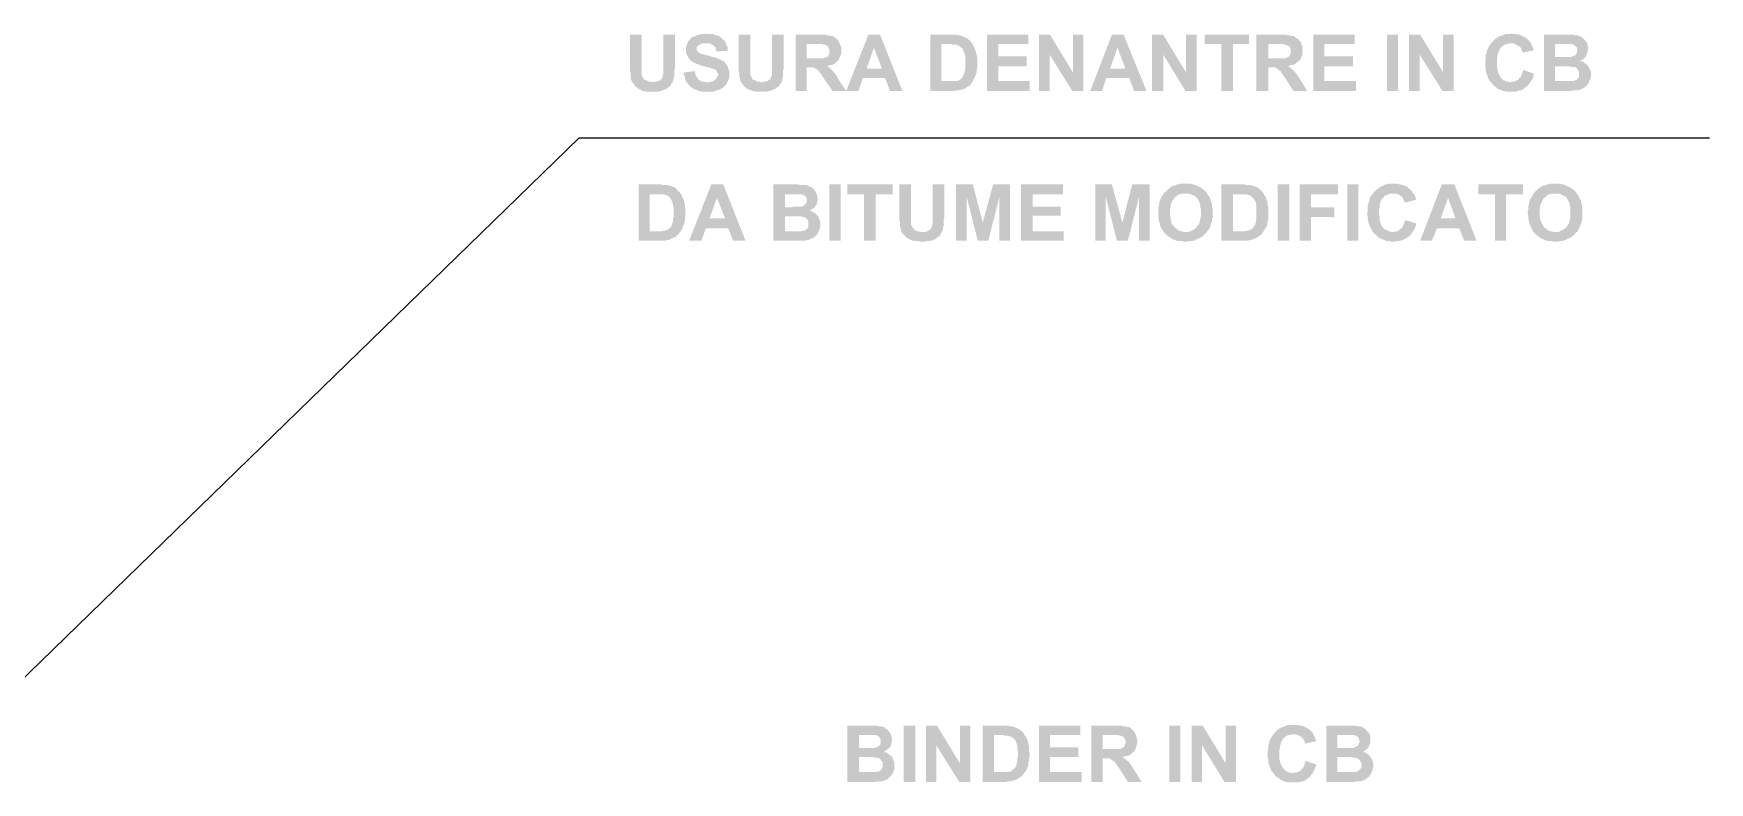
# Model space of a CAD drawing. Header units: millimetres. Extents: x 0.3 to 47.5, y 0.1 to 28.
# Drawn here: x 19.547 to 21.807, y 3.627 to 4.637 of the extents above; entities that cross this region are included whole.
import ezdxf

# ---------------------------------------------------------------- set-up
doc = ezdxf.new("R2010")
doc.units = ezdxf.units.MM
doc.layers.add('PDF _Geometria', color=7, linetype='Continuous')
doc.layers.add('PDF _Riempimenti solidi', color=7, linetype='Continuous')

msp = doc.modelspace()

# ---------------------------------------------------------------- hatches: boundary and pattern name
at = {"layer": 'PDF _Riempimenti solidi', "transparency": 33554559}
for points in [[(20.3667, 4.6357), (20.3508, 4.6357), (20.3508, 4.5874), (20.3517, 4.5849), (20.3517, 4.5791), (20.3525, 4.5774), (20.3525, 4.5749), (20.3542, 4.5716), (20.3817, 4.5716), (20.3792, 4.5724), (20.3767, 4.5724), (20.3733, 4.5741), (20.3717, 4.5749), (20.3708, 4.5749), (20.3692, 4.5766), (20.3675, 4.5799), (20.3667, 4.5824), (20.3667, 4.5949)], [(20.4117, 4.6357), (20.3958, 4.6357), (20.3958, 4.5824), (20.395, 4.5807), (20.395, 4.5799), (20.3942, 4.5774), (20.3933, 4.5757), (20.3917, 4.5749), (20.39, 4.5732), (20.3883, 4.5732), (20.3867, 4.5724), (20.3842, 4.5724), (20.3817, 4.5716), (20.3542, 4.5716), (20.3558, 4.5699), (20.3567, 4.5682), (20.3575, 4.5674), (20.3583, 4.5657), (20.36, 4.5649), (20.3617, 4.5632), (20.3633, 4.5624), (20.3658, 4.5616), (20.3667, 4.5607), (20.3683, 4.5599), (20.3708, 4.5599), (20.3725, 4.5591), (20.3892, 4.5591), (20.3917, 4.5599), (20.3933, 4.5599), (20.395, 4.5607), (20.3967, 4.5616), (20.3992, 4.5624), (20.4008, 4.5632), (20.4025, 4.5649), (20.4042, 4.5657), (20.4058, 4.5674), (20.4067, 4.5691), (20.4075, 4.5707), (20.4092, 4.5724), (20.4092, 4.5749), (20.41, 4.5766), (20.41, 4.5782), (20.4108, 4.5799), (20.4108, 4.5882), (20.4117, 4.5907), (20.4117, 4.5957)], [(20.4542, 4.6374), (20.4533, 4.6374), (20.4508, 4.6366), (20.4467, 4.6366), (20.4442, 4.6357), (20.4425, 4.6357), (20.4375, 4.6332), (20.435, 4.6324), (20.4333, 4.6316), (20.4325, 4.6299), (20.4308, 4.6282), (20.4292, 4.6266), (20.4292, 4.6257), (20.4283, 4.6241), (20.4275, 4.6216), (20.4267, 4.6199), (20.4267, 4.6107), (20.4275, 4.6091), (20.4283, 4.6074), (20.4292, 4.6057), (20.43, 4.6041), (20.4317, 4.6024), (20.4333, 4.6007), (20.4342, 4.5999), (20.4358, 4.5991), (20.4408, 4.5966), (20.4433, 4.5957), (20.445, 4.5949), (20.4475, 4.5941), (20.4508, 4.5932), (20.4558, 4.5916), (20.4583, 4.5916), (20.4617, 4.5899), (20.4633, 4.5899), (20.465, 4.5891), (20.4667, 4.5882), (20.4683, 4.5866), (20.4683, 4.5857), (20.4692, 4.5841), (20.47, 4.5824), (20.47, 4.5816), (20.4692, 4.5799), (20.4675, 4.5766), (20.465, 4.5741), (20.4633, 4.5732), (20.4617, 4.5724), (20.46, 4.5724), (20.4575, 4.5716), (20.4275, 4.5716), (20.4292, 4.5699), (20.43, 4.5682), (20.4333, 4.5649), (20.435, 4.5641), (20.4358, 4.5632), (20.4375, 4.5624), (20.44, 4.5616), (20.4417, 4.5607), (20.4433, 4.5599), (20.4458, 4.5599), (20.4475, 4.5591), (20.4642, 4.5591), (20.4658, 4.5599), (20.4675, 4.5607), (20.4692, 4.5607), (20.4708, 4.5616), (20.4725, 4.5616), (20.4742, 4.5632), (20.4758, 4.5641), (20.4775, 4.5657), (20.4792, 4.5666), (20.48, 4.5682), (20.4817, 4.5699), (20.4825, 4.5724), (20.4842, 4.5757), (20.485, 4.5782), (20.485, 4.5866), (20.4842, 4.5891), (20.4833, 4.5907), (20.4833, 4.5924), (20.4817, 4.5941), (20.4817, 4.5949), (20.48, 4.5966), (20.4792, 4.5982), (20.4775, 4.5999), (20.4758, 4.6007), (20.4733, 4.6016), (20.4733, 4.6024), (20.4717, 4.6024), (20.47, 4.6032), (20.4683, 4.6041), (20.4667, 4.6049), (20.4642, 4.6057), (20.4625, 4.6057), (20.4575, 4.6074), (20.4567, 4.6074), (20.4542, 4.6082), (20.4508, 4.6091), (20.4492, 4.6099), (20.4467, 4.6099), (20.445, 4.6107), (20.4433, 4.6124), (20.4425, 4.6132), (20.4408, 4.6149), (20.4408, 4.6182), (20.4417, 4.6199), (20.4433, 4.6216), (20.445, 4.6224), (20.4467, 4.6232), (20.4492, 4.6241), (20.4533, 4.6241), (20.48, 4.6249), (20.4783, 4.6282), (20.4767, 4.6291), (20.4725, 4.6332), (20.4708, 4.6341), (20.4692, 4.6349), (20.4675, 4.6349), (20.465, 4.6357), (20.4633, 4.6366), (20.4567, 4.6366)], [(20.5133, 4.6357), (20.4975, 4.6357), (20.4975, 4.5874), (20.4983, 4.5849), (20.4983, 4.5791), (20.4992, 4.5774), (20.4992, 4.5749), (20.5008, 4.5716), (20.5283, 4.5716), (20.5258, 4.5724), (20.5233, 4.5724), (20.52, 4.5741), (20.5183, 4.5749), (20.5175, 4.5749), (20.5158, 4.5766), (20.5142, 4.5799), (20.5133, 4.5824), (20.5133, 4.5949)], [(20.5583, 4.6357), (20.5425, 4.6357), (20.5425, 4.5807), (20.5417, 4.5799), (20.5408, 4.5774), (20.54, 4.5757), (20.5383, 4.5749), (20.5367, 4.5732), (20.535, 4.5732), (20.5333, 4.5724), (20.5308, 4.5724), (20.5283, 4.5716), (20.5008, 4.5716), (20.5025, 4.5699), (20.5033, 4.5682), (20.5042, 4.5674), (20.505, 4.5657), (20.5067, 4.5649), (20.5083, 4.5632), (20.51, 4.5624), (20.5125, 4.5616), (20.5142, 4.5607), (20.5158, 4.5599), (20.5175, 4.5599), (20.5192, 4.5591), (20.5358, 4.5591), (20.5383, 4.5599), (20.54, 4.5599), (20.5433, 4.5616), (20.5442, 4.5616), (20.5458, 4.5624), (20.5475, 4.5632), (20.5492, 4.5649), (20.5508, 4.5657), (20.5525, 4.5674), (20.5533, 4.5691), (20.555, 4.5707), (20.5558, 4.5724), (20.5558, 4.5749), (20.5567, 4.5766), (20.5567, 4.5782), (20.5575, 4.5799), (20.5575, 4.5882), (20.5583, 4.5907), (20.5583, 4.5957)], [(20.6067, 4.6357), (20.5742, 4.6357), (20.5742, 4.5599), (20.5892, 4.5599), (20.5892, 4.5916), (20.5925, 4.5916), (20.6183, 4.5924), (20.6158, 4.5932), (20.6167, 4.5932), (20.6192, 4.5941), (20.6208, 4.5949), (20.6233, 4.5949), (20.6267, 4.5966), (20.6283, 4.5982), (20.63, 4.5991), (20.6308, 4.6007), (20.6317, 4.6007), (20.6325, 4.6024), (20.5892, 4.6041), (20.5892, 4.6232), (20.6017, 4.6232), (20.6333, 4.6249), (20.6325, 4.6266), (20.6317, 4.6274), (20.6308, 4.6291), (20.6292, 4.6307), (20.6275, 4.6316), (20.6258, 4.6332), (20.6242, 4.6341), (20.6217, 4.6341), (20.62, 4.6349), (20.6158, 4.6349), (20.6142, 4.6357), (20.6092, 4.6357)], [(20.6883, 4.6357), (20.6725, 4.6357), (20.6425, 4.5599), (20.6592, 4.5599), (20.665, 4.5774), (20.695, 4.5774), (20.67, 4.5899), (20.68, 4.6182)], [(20.6883, 4.6357), (20.68, 4.6182), (20.6908, 4.5899), (20.67, 4.5899), (20.695, 4.5774), (20.7017, 4.5599), (20.7183, 4.5599)], [(20.7842, 4.6357), (20.7558, 4.6357), (20.7558, 4.5599), (20.7883, 4.5599), (20.7908, 4.5607), (20.795, 4.5607), (20.7967, 4.5616), (20.7983, 4.5616), (20.8, 4.5624), (20.8025, 4.5632), (20.8042, 4.5641), (20.8058, 4.5657), (20.8092, 4.5674), (20.81, 4.5682), (20.8108, 4.5699), (20.8125, 4.5716), (20.7708, 4.5732), (20.7708, 4.6232), (20.7783, 4.6232), (20.8125, 4.6241), (20.8108, 4.6257), (20.81, 4.6274), (20.8092, 4.6282), (20.8075, 4.6291), (20.8058, 4.6307), (20.8042, 4.6316), (20.8025, 4.6324), (20.8, 4.6332), (20.7983, 4.6341), (20.7967, 4.6349), (20.7933, 4.6349), (20.7908, 4.6357), (20.7867, 4.6357)], [(20.8883, 4.6357), (20.8325, 4.6357), (20.8325, 4.5599), (20.89, 4.5599), (20.89, 4.5732), (20.8475, 4.5732), (20.8475, 4.5932), (20.8858, 4.5932), (20.8858, 4.6066), (20.8475, 4.6066), (20.8475, 4.6232), (20.8883, 4.6232)], [(20.9175, 4.6357), (20.9025, 4.6357), (20.9025, 4.5599), (20.9167, 4.5599), (20.9167, 4.6091)], [(20.9625, 4.6357), (20.9483, 4.6357), (20.9483, 4.5849), (20.9475, 4.5599), (20.9625, 4.5599)], [(21.0167, 4.6357), (21.0008, 4.6357), (20.9717, 4.5599), (20.9875, 4.5599), (20.9933, 4.5774), (21.0242, 4.5774), (20.9983, 4.5899), (21.0083, 4.6182)], [(21.0167, 4.6357), (21.0083, 4.6182), (21.0192, 4.5899), (20.9983, 4.5899), (21.0242, 4.5774), (21.0308, 4.5599), (21.0475, 4.5599)], [(21.07, 4.6357), (21.055, 4.6357), (21.055, 4.5599), (21.07, 4.5599), (21.07, 4.6091)], [(21.115, 4.6357), (21.1008, 4.6357), (21.1008, 4.5849), (21.1, 4.5599), (21.115, 4.5599)], [(21.1858, 4.6357), (21.1258, 4.6357), (21.1258, 4.6232), (21.1483, 4.6232), (21.1483, 4.5599), (21.1642, 4.5599), (21.1642, 4.6232), (21.1858, 4.6232)], [(21.2283, 4.6357), (21.1958, 4.6357), (21.1958, 4.5599), (21.2117, 4.5599), (21.2117, 4.5916), (21.2142, 4.5916), (21.24, 4.5924), (21.2383, 4.5932), (21.2408, 4.5941), (21.2425, 4.5949), (21.245, 4.5949), (21.2467, 4.5957), (21.2483, 4.5966), (21.25, 4.5982), (21.2517, 4.5991), (21.2533, 4.6007), (21.255, 4.6024), (21.2117, 4.6041), (21.2117, 4.6232), (21.2233, 4.6232), (21.2558, 4.6249), (21.255, 4.6266), (21.2508, 4.6307), (21.2492, 4.6316), (21.2475, 4.6332), (21.2458, 4.6341), (21.2433, 4.6341), (21.2417, 4.6349), (21.2383, 4.6349), (21.2358, 4.6357), (21.2308, 4.6357)], [(21.3283, 4.6357), (21.2725, 4.6357), (21.2725, 4.5599), (21.33, 4.5599), (21.33, 4.5732), (21.2875, 4.5732), (21.2875, 4.5932), (21.3258, 4.5932), (21.3258, 4.6066), (21.2875, 4.6066), (21.2875, 4.6232), (21.3283, 4.6232)], [(21.4167, 4.6357), (21.4017, 4.6357), (21.4017, 4.5599), (21.4158, 4.5599), (21.4158, 4.6091)], [(21.4617, 4.6357), (21.4475, 4.6357), (21.4475, 4.5849), (21.4467, 4.5599), (21.4617, 4.5599)], [(21.54, 4.6374), (21.5375, 4.6366), (21.5317, 4.6366), (21.5292, 4.6357), (21.5275, 4.6349), (21.5258, 4.6341), (21.5233, 4.6341), (21.5217, 4.6324), (21.52, 4.6316), (21.5183, 4.6307), (21.5133, 4.6257), (21.5125, 4.6249), (21.5117, 4.6232), (21.51, 4.6216), (21.5067, 4.6149), (21.5067, 4.6124), (21.5058, 4.6107), (21.505, 4.6091), (21.505, 4.6041), (21.5042, 4.6024), (21.5042, 4.5932), (21.505, 4.5907), (21.505, 4.5866), (21.5058, 4.5841), (21.5067, 4.5824), (21.5067, 4.5807), (21.5075, 4.5791), (21.5083, 4.5766), (21.5092, 4.5749), (21.5108, 4.5732), (21.5117, 4.5724), (21.5125, 4.5707), (21.5142, 4.5691), (21.5175, 4.5657), (21.5192, 4.5649), (21.5208, 4.5632), (21.5242, 4.5616), (21.5267, 4.5607), (21.5283, 4.5599), (21.53, 4.5599), (21.5325, 4.5591), (21.5458, 4.5591), (21.5483, 4.5599), (21.55, 4.5607), (21.5525, 4.5607), (21.5542, 4.5616), (21.5558, 4.5624), (21.5575, 4.5641), (21.5592, 4.5649), (21.56, 4.5657), (21.5608, 4.5666), (21.5625, 4.5682), (21.5633, 4.5699), (21.565, 4.5716), (21.5375, 4.5716), (21.5358, 4.5724), (21.5333, 4.5724), (21.5283, 4.5749), (21.5267, 4.5766), (21.525, 4.5782), (21.5242, 4.5799), (21.5233, 4.5816), (21.5225, 4.5824), (21.5217, 4.5849), (21.5217, 4.5866), (21.5208, 4.5882), (21.5208, 4.5907), (21.52, 4.5932), (21.52, 4.6032), (21.5208, 4.6057), (21.5208, 4.6082), (21.5217, 4.6099), (21.5217, 4.6116), (21.525, 4.6182), (21.5258, 4.6191), (21.5275, 4.6199), (21.5292, 4.6216), (21.5308, 4.6224), (21.5325, 4.6232), (21.535, 4.6232), (21.5367, 4.6241), (21.5658, 4.6241), (21.565, 4.6257), (21.5633, 4.6274), (21.5625, 4.6291), (21.5608, 4.6299), (21.5592, 4.6316), (21.5558, 4.6332), (21.5542, 4.6341), (21.5508, 4.6357), (21.5483, 4.6357), (21.5467, 4.6366), (21.5417, 4.6366)], [(21.6133, 4.6357), (21.5833, 4.6357), (21.5833, 4.5599), (21.62, 4.5599), (21.6217, 4.5607), (21.63, 4.5607), (21.6325, 4.5616), (21.6358, 4.5632), (21.6375, 4.5641), (21.6392, 4.5657), (21.6408, 4.5666), (21.6417, 4.5682), (21.6433, 4.5699), (21.6442, 4.5724), (21.5983, 4.5732), (21.5983, 4.5932), (21.6433, 4.5932), (21.6425, 4.5941), (21.64, 4.5966), (21.6383, 4.5974), (21.6367, 4.5991), (21.6342, 4.5999), (21.6325, 4.5999), (21.6342, 4.6016), (21.6358, 4.6024), (21.6375, 4.6041), (21.6392, 4.6049), (21.5983, 4.6057), (21.5983, 4.6232), (21.6075, 4.6232), (21.6417, 4.6241), (21.6408, 4.6257), (21.6392, 4.6274), (21.6383, 4.6291), (21.6367, 4.6307), (21.635, 4.6316), (21.6333, 4.6332), (21.6308, 4.6341), (21.6292, 4.6349), (21.625, 4.6349), (21.6233, 4.6357), (21.6167, 4.6357)], [(20.48, 4.6249), (20.4533, 4.6241), (20.4583, 4.6241), (20.4617, 4.6224), (20.4633, 4.6216), (20.4642, 4.6207), (20.4667, 4.6182), (20.4667, 4.6157), (20.4675, 4.6132), (20.4825, 4.6141), (20.4825, 4.6191), (20.4817, 4.6207), (20.4808, 4.6224)], [(20.6333, 4.6249), (20.6017, 4.6232), (20.61, 4.6232), (20.6117, 4.6224), (20.6133, 4.6224), (20.615, 4.6216), (20.6167, 4.6207), (20.6183, 4.6199), (20.6183, 4.6191), (20.62, 4.6157), (20.62, 4.6099), (20.6183, 4.6082), (20.6183, 4.6066), (20.6167, 4.6057), (20.6142, 4.6049), (20.6125, 4.6041), (20.5892, 4.6041), (20.6325, 4.6024), (20.6333, 4.6041), (20.6342, 4.6066), (20.6358, 4.6099), (20.6358, 4.6191), (20.635, 4.6207), (20.6342, 4.6224)], [(20.8125, 4.6241), (20.7783, 4.6232), (20.7833, 4.6232), (20.7858, 4.6224), (20.7908, 4.6224), (20.7925, 4.6216), (20.7958, 4.6199), (20.7975, 4.6182), (20.7992, 4.6174), (20.8, 4.6157), (20.8008, 4.6132), (20.8017, 4.6116), (20.8025, 4.6107), (20.8025, 4.6091), (20.8033, 4.6074), (20.8033, 4.5891), (20.8025, 4.5874), (20.8025, 4.5857), (20.8017, 4.5841), (20.8008, 4.5816), (20.8, 4.5799), (20.7983, 4.5766), (20.7975, 4.5766), (20.7958, 4.5749), (20.7942, 4.5741), (20.7917, 4.5732), (20.7708, 4.5732), (20.8125, 4.5716), (20.815, 4.5766), (20.8158, 4.5791), (20.8167, 4.5807), (20.8175, 4.5824), (20.8183, 4.5841), (20.8183, 4.5882), (20.8192, 4.5907), (20.8192, 4.6057), (20.8183, 4.6074), (20.8183, 4.6099), (20.8175, 4.6116), (20.8175, 4.6132), (20.8158, 4.6166), (20.815, 4.6191), (20.8142, 4.6207), (20.8133, 4.6224)], [(21.2558, 4.6249), (21.2233, 4.6232), (21.2317, 4.6232), (21.2333, 4.6224), (21.235, 4.6224), (21.2367, 4.6216), (21.24, 4.6199), (21.2408, 4.6191), (21.2417, 4.6174), (21.2417, 4.6157), (21.2425, 4.6132), (21.2417, 4.6116), (21.2417, 4.6099), (21.2408, 4.6082), (21.24, 4.6066), (21.2367, 4.6049), (21.2358, 4.6049), (21.235, 4.6041), (21.2117, 4.6041), (21.255, 4.6024), (21.2558, 4.6041), (21.2567, 4.6066), (21.2575, 4.6082), (21.2575, 4.6124), (21.2583, 4.6149), (21.2575, 4.6166), (21.2575, 4.6207), (21.2567, 4.6224)], [(21.5658, 4.6241), (21.5392, 4.6241), (21.5417, 4.6241), (21.5442, 4.6232), (21.5458, 4.6224), (21.5475, 4.6216), (21.5492, 4.6207), (21.55, 4.6199), (21.5517, 4.6191), (21.5525, 4.6174), (21.5533, 4.6157), (21.5542, 4.6132), (21.555, 4.6116), (21.57, 4.6149), (21.5692, 4.6166), (21.5683, 4.6191), (21.5675, 4.6207), (21.5667, 4.6224)], [(21.6417, 4.6241), (21.6075, 4.6232), (21.6208, 4.6232), (21.6233, 4.6224), (21.625, 4.6216), (21.6258, 4.6199), (21.6275, 4.6191), (21.6283, 4.6166), (21.6283, 4.6141), (21.6275, 4.6124), (21.6275, 4.6099), (21.6258, 4.6082), (21.6242, 4.6074), (21.6217, 4.6066), (21.62, 4.6057), (21.5983, 4.6057), (21.6392, 4.6049), (21.64, 4.6066), (21.6408, 4.6091), (21.6425, 4.6124), (21.6425, 4.6149), (21.6433, 4.6166), (21.6433, 4.6174), (21.6425, 4.6199), (21.6425, 4.6216)], [(20.6183, 4.5924), (20.5925, 4.5916), (20.5983, 4.5916), (20.6017, 4.5899), (20.6033, 4.5891), (20.6058, 4.5866), (20.6067, 4.5849), (20.6083, 4.5832), (20.61, 4.5816), (20.6108, 4.5791), (20.6125, 4.5766), (20.6242, 4.5599), (20.6425, 4.5599), (20.6325, 4.5749), (20.6308, 4.5774), (20.63, 4.5799), (20.6283, 4.5816), (20.6275, 4.5832), (20.625, 4.5857), (20.6242, 4.5874), (20.6233, 4.5882), (20.6217, 4.5899), (20.62, 4.5907)], [(21.24, 4.5924), (21.2142, 4.5916), (21.2208, 4.5916), (21.2225, 4.5907), (21.2233, 4.5899), (21.225, 4.5891), (21.2267, 4.5874), (21.2275, 4.5874), (21.2283, 4.5866), (21.2292, 4.5849), (21.23, 4.5832), (21.2317, 4.5816), (21.2333, 4.5791), (21.235, 4.5766), (21.2458, 4.5599), (21.2642, 4.5599), (21.255, 4.5749), (21.2517, 4.5799), (21.2508, 4.5816), (21.2492, 4.5832), (21.2483, 4.5849), (21.2475, 4.5857), (21.2433, 4.5899), (21.2417, 4.5907)], [(21.5558, 4.5882), (21.555, 4.5866), (21.5542, 4.5841), (21.5533, 4.5816), (21.5525, 4.5799), (21.5517, 4.5782), (21.55, 4.5774), (21.5492, 4.5757), (21.5483, 4.5749), (21.5467, 4.5741), (21.545, 4.5732), (21.5425, 4.5724), (21.5408, 4.5724), (21.5383, 4.5716), (21.565, 4.5716), (21.5667, 4.5749), (21.5683, 4.5766), (21.5692, 4.5791), (21.5692, 4.5807), (21.57, 4.5832)], [(21.6433, 4.5932), (21.6108, 4.5932), (21.6175, 4.5932), (21.62, 4.5924), (21.6242, 4.5924), (21.6267, 4.5916), (21.6283, 4.5899), (21.6292, 4.5882), (21.63, 4.5866), (21.6308, 4.5849), (21.6308, 4.5799), (21.63, 4.5782), (21.6292, 4.5766), (21.6283, 4.5766), (21.6275, 4.5749), (21.625, 4.5741), (21.6233, 4.5732), (21.5983, 4.5732), (21.6442, 4.5724), (21.645, 4.5741), (21.6458, 4.5757), (21.6467, 4.5782), (21.6467, 4.5857), (21.6458, 4.5882), (21.645, 4.5899), (21.6442, 4.5916)], [(20.4383, 4.5866), (20.4233, 4.5849), (20.4233, 4.5832), (20.4242, 4.5807), (20.425, 4.5791), (20.425, 4.5766), (20.4275, 4.5716), (20.455, 4.5716), (20.4533, 4.5716), (20.4508, 4.5724), (20.4492, 4.5724), (20.4467, 4.5732), (20.445, 4.5741), (20.4442, 4.5749), (20.4425, 4.5766), (20.4417, 4.5782), (20.44, 4.5799), (20.4392, 4.5816), (20.4392, 4.5841)], [(20.39, 4.4341), (20.3625, 4.4341), (20.3625, 4.3582), (20.3992, 4.3582), (20.4008, 4.3591), (20.4033, 4.3591), (20.4083, 4.3616), (20.4108, 4.3624), (20.4125, 4.3632), (20.4142, 4.3649), (20.415, 4.3657), (20.4175, 4.3682), (20.4183, 4.3699), (20.3775, 4.3707), (20.3775, 4.4207), (20.3842, 4.4207), (20.4183, 4.4224), (20.4175, 4.4241), (20.4158, 4.4249), (20.415, 4.4257), (20.4142, 4.4274), (20.4125, 4.4291), (20.4108, 4.4299), (20.4083, 4.4307), (20.405, 4.4324), (20.4033, 4.4324), (20.4017, 4.4332), (20.395, 4.4332), (20.3933, 4.4341)], [(20.4767, 4.4341), (20.4608, 4.4341), (20.4308, 4.3582), (20.4475, 4.3582), (20.4533, 4.3749), (20.4833, 4.3749), (20.4583, 4.3882), (20.4683, 4.4157)], [(20.4767, 4.4341), (20.4683, 4.4157), (20.4792, 4.3882), (20.4583, 4.3882), (20.4833, 4.3749), (20.49, 4.3582), (20.5067, 4.3582)], [(20.5742, 4.4341), (20.5442, 4.4341), (20.5442, 4.3582), (20.5883, 4.3582), (20.5892, 4.3591), (20.5917, 4.3591), (20.5933, 4.3599), (20.595, 4.3607), (20.5975, 4.3616), (20.5992, 4.3624), (20.6017, 4.3649), (20.6033, 4.3666), (20.605, 4.3699), (20.56, 4.3707), (20.56, 4.3907), (20.5717, 4.3907), (20.6042, 4.3916), (20.6025, 4.3932), (20.6008, 4.3949), (20.5975, 4.3966), (20.5958, 4.3974), (20.5933, 4.3982), (20.595, 4.3991), (20.5967, 4.4007), (20.5983, 4.4016), (20.6, 4.4032), (20.56, 4.4032), (20.56, 4.4207), (20.5683, 4.4207), (20.6025, 4.4216), (20.6017, 4.4232), (20.6017, 4.4241), (20.6, 4.4257), (20.5992, 4.4274), (20.5975, 4.4282), (20.5958, 4.4299), (20.5942, 4.4307), (20.5917, 4.4316), (20.59, 4.4324), (20.5883, 4.4332), (20.58, 4.4332), (20.5775, 4.4341)], [(20.705, 4.4341), (20.6442, 4.4341), (20.6442, 4.4207), (20.6667, 4.4207), (20.6667, 4.3582), (20.6825, 4.3582), (20.6825, 4.4207), (20.705, 4.4207)], [(20.73, 4.4341), (20.7142, 4.4341), (20.7142, 4.3857), (20.715, 4.3832), (20.715, 4.3774), (20.7158, 4.3757), (20.7158, 4.3732), (20.7167, 4.3716), (20.7175, 4.3691), (20.745, 4.3699), (20.7425, 4.3699), (20.74, 4.3707), (20.7383, 4.3707), (20.7367, 4.3716), (20.735, 4.3724), (20.7342, 4.3732), (20.7325, 4.3749), (20.73, 4.3799), (20.73, 4.3924)], [(20.775, 4.4341), (20.7592, 4.4341), (20.7592, 4.3807), (20.7583, 4.3791), (20.7583, 4.3774), (20.7567, 4.3741), (20.755, 4.3724), (20.7533, 4.3716), (20.75, 4.3699), (20.745, 4.3699), (20.7175, 4.3691), (20.7192, 4.3674), (20.72, 4.3657), (20.7208, 4.3657), (20.7217, 4.3641), (20.7233, 4.3624), (20.7267, 4.3607), (20.7292, 4.3591), (20.73, 4.3591), (20.7317, 4.3582), (20.7342, 4.3582), (20.7358, 4.3574), (20.74, 4.3574), (20.7425, 4.3566), (20.7483, 4.3566), (20.75, 4.3574), (20.7542, 4.3574), (20.7567, 4.3582), (20.7583, 4.3582), (20.76, 4.3591), (20.7625, 4.3599), (20.7642, 4.3616), (20.7658, 4.3624), (20.7675, 4.3641), (20.7692, 4.3649), (20.7692, 4.3657), (20.7717, 4.3707), (20.7725, 4.3724), (20.7733, 4.3749), (20.7733, 4.3766), (20.7742, 4.3782), (20.7742, 4.3882), (20.775, 4.3907), (20.775, 4.3941)], [(20.8133, 4.4341), (20.7908, 4.4341), (20.7908, 4.3582), (20.805, 4.3582), (20.805, 4.4174)], [(20.8633, 4.4341), (20.8408, 4.4341), (20.8267, 4.3824), (20.82, 4.3582), (20.8342, 4.3582), (20.8492, 4.4174)], [(20.935, 4.4341), (20.8783, 4.4341), (20.8783, 4.3582), (20.9358, 4.3582), (20.9358, 4.3707), (20.8942, 4.3707), (20.8942, 4.3916), (20.9317, 4.3916), (20.9317, 4.4041), (20.8942, 4.4041), (20.8942, 4.4207), (20.935, 4.4207)], [(21.0008, 4.4341), (20.9783, 4.4341), (20.9783, 4.3582), (20.9925, 4.3582), (20.9925, 4.4174)], [(21.0517, 4.4341), (21.0283, 4.4341), (21.015, 4.3824), (21.0075, 4.3582), (21.0225, 4.3582), (21.0375, 4.4174)], [(21.1, 4.4349), (21.0933, 4.4349), (21.0917, 4.4341), (21.0892, 4.4341), (21.0875, 4.4332), (21.0858, 4.4324), (21.0833, 4.4324), (21.0825, 4.4316), (21.0808, 4.4307), (21.0792, 4.4291), (21.0775, 4.4282), (21.0742, 4.4249), (21.0725, 4.4232), (21.0708, 4.4224), (21.1, 4.4216), (21.105, 4.4216), (21.1067, 4.4207), (21.1092, 4.4199), (21.1108, 4.4191), (21.1142, 4.4174), (21.115, 4.4157), (21.1167, 4.4141), (21.1175, 4.4124), (21.1192, 4.4091), (21.1192, 4.4074), (21.12, 4.4057), (21.12, 4.4032), (21.1208, 4.4007), (21.1208, 4.3907), (21.12, 4.3882), (21.12, 4.3866), (21.1192, 4.3849), (21.1192, 4.3824), (21.1175, 4.3791), (21.1158, 4.3782), (21.115, 4.3766), (21.115, 4.3757), (21.1133, 4.3749), (21.1117, 4.3732), (21.11, 4.3724), (21.1083, 4.3716), (21.1067, 4.3707), (21.1042, 4.3699), (21.1, 4.3699), (21.1283, 4.3691), (21.1292, 4.3699), (21.13, 4.3716), (21.1317, 4.3732), (21.1333, 4.3766), (21.1342, 4.3791), (21.1342, 4.3807), (21.135, 4.3824), (21.1358, 4.3849), (21.1358, 4.3866), (21.1367, 4.3891), (21.1367, 4.4007), (21.1358, 4.4032), (21.1358, 4.4074), (21.135, 4.4099), (21.1342, 4.4116), (21.1342, 4.4132), (21.1333, 4.4149), (21.1317, 4.4182), (21.13, 4.4199), (21.1283, 4.4232), (21.1267, 4.4249), (21.1258, 4.4249), (21.125, 4.4266), (21.1233, 4.4274), (21.1217, 4.4291), (21.1183, 4.4307), (21.1167, 4.4316), (21.115, 4.4324), (21.1125, 4.4332), (21.1108, 4.4341), (21.1083, 4.4341), (21.1067, 4.4349), (21.1025, 4.4349)], [(21.1767, 4.4341), (21.1483, 4.4341), (21.1483, 4.3582), (21.185, 4.3582), (21.1875, 4.3591), (21.1892, 4.3591), (21.1925, 4.3607), (21.195, 4.3616), (21.1983, 4.3632), (21.2, 4.3649), (21.2017, 4.3657), (21.2025, 4.3666), (21.2033, 4.3682), (21.205, 4.3699), (21.1642, 4.3707), (21.1642, 4.4207), (21.1708, 4.4207), (21.205, 4.4224), (21.2017, 4.4257), (21.2, 4.4274), (21.1983, 4.4291), (21.195, 4.4307), (21.1925, 4.4316), (21.1908, 4.4324), (21.1892, 4.4324), (21.1875, 4.4332), (21.1817, 4.4332), (21.1792, 4.4341)], [(21.3058, 4.4341), (21.2542, 4.4341), (21.2542, 4.3582), (21.2692, 4.3582), (21.2692, 4.3899), (21.3008, 4.3899), (21.3008, 4.4032), (21.2692, 4.4032), (21.2692, 4.4207), (21.3058, 4.4207)], [(21.3808, 4.4349), (21.3742, 4.4349), (21.3725, 4.4341), (21.37, 4.4341), (21.3683, 4.4332), (21.3667, 4.4324), (21.3617, 4.4299), (21.36, 4.4282), (21.3583, 4.4274), (21.3567, 4.4257), (21.355, 4.4249), (21.355, 4.4241), (21.3533, 4.4224), (21.3525, 4.4216), (21.3517, 4.4199), (21.35, 4.4182), (21.3483, 4.4149), (21.3483, 4.4124), (21.3467, 4.4091), (21.3467, 4.4066), (21.3458, 4.4049), (21.3458, 4.3974), (21.345, 4.3949), (21.345, 4.3932), (21.3458, 4.3907), (21.3458, 4.3866), (21.3467, 4.3849), (21.3467, 4.3824), (21.3475, 4.3807), (21.3483, 4.3782), (21.3508, 4.3732), (21.3517, 4.3716), (21.3525, 4.3699), (21.3575, 4.3649), (21.3592, 4.3641), (21.36, 4.3624), (21.3617, 4.3616), (21.3642, 4.3607), (21.3658, 4.3599), (21.3692, 4.3582), (21.3717, 4.3574), (21.3758, 4.3574), (21.3775, 4.3566), (21.3825, 4.3566), (21.385, 4.3574), (21.3875, 4.3574), (21.3892, 4.3582), (21.3908, 4.3582), (21.3933, 4.3591), (21.395, 4.3599), (21.3967, 4.3607), (21.3983, 4.3616), (21.4, 4.3632), (21.4008, 4.3632), (21.4025, 4.3649), (21.405, 4.3674), (21.4058, 4.3691), (21.38, 4.3699), (21.3767, 4.3699), (21.375, 4.3707), (21.3725, 4.3716), (21.3708, 4.3724), (21.3675, 4.3741), (21.3667, 4.3757), (21.3658, 4.3766), (21.365, 4.3774), (21.3625, 4.3824), (21.3625, 4.3841), (21.3617, 4.3866), (21.3617, 4.3907), (21.3608, 4.3941), (21.3608, 4.3991), (21.3617, 4.4016), (21.3617, 4.4057), (21.3625, 4.4082), (21.3633, 4.4099), (21.3633, 4.4116), (21.3642, 4.4132), (21.365, 4.4149), (21.3667, 4.4157), (21.3675, 4.4166), (21.3683, 4.4182), (21.3717, 4.4199), (21.3742, 4.4207), (21.3758, 4.4216), (21.38, 4.4216), (21.4067, 4.4224), (21.405, 4.4257), (21.4033, 4.4266), (21.4017, 4.4282), (21.4, 4.4291), (21.3992, 4.4307), (21.3967, 4.4316), (21.395, 4.4324), (21.3933, 4.4332), (21.3917, 4.4332), (21.3892, 4.4341), (21.3875, 4.4341), (21.385, 4.4349), (21.3833, 4.4349)], [(21.4625, 4.4341), (21.4458, 4.4341), (21.4167, 4.3582), (21.4325, 4.3582), (21.4392, 4.3749), (21.4692, 4.3749), (21.4442, 4.3882), (21.4542, 4.4157)], [(21.4625, 4.4341), (21.4542, 4.4157), (21.4642, 4.3882), (21.4442, 4.3882), (21.4692, 4.3749), (21.4758, 4.3582), (21.4925, 4.3582)], [(21.555, 4.4341), (21.495, 4.4341), (21.495, 4.4207), (21.5175, 4.4207), (21.5175, 4.3582), (21.5325, 4.3582), (21.5325, 4.4207), (21.555, 4.4207)], [(21.5983, 4.4349), (21.5917, 4.4349), (21.59, 4.4341), (21.5883, 4.4341), (21.5858, 4.4332), (21.5842, 4.4324), (21.5825, 4.4324), (21.5808, 4.4316), (21.5792, 4.4307), (21.5775, 4.4291), (21.5758, 4.4282), (21.5742, 4.4266), (21.5725, 4.4249), (21.57, 4.4224), (21.5983, 4.4216), (21.6033, 4.4216), (21.6058, 4.4207), (21.6075, 4.4199), (21.6108, 4.4182), (21.6125, 4.4174), (21.6142, 4.4157), (21.615, 4.4141), (21.6158, 4.4124), (21.6167, 4.4107), (21.6175, 4.4091), (21.6183, 4.4074), (21.6183, 4.4057), (21.6192, 4.4032), (21.6192, 4.3882), (21.6183, 4.3866), (21.6183, 4.3849), (21.6175, 4.3824), (21.6167, 4.3807), (21.6158, 4.3791), (21.615, 4.3782), (21.6142, 4.3766), (21.6133, 4.3757), (21.6117, 4.3749), (21.61, 4.3732), (21.6083, 4.3724), (21.6067, 4.3716), (21.605, 4.3707), (21.6033, 4.3699), (21.5983, 4.3699), (21.6267, 4.3691), (21.6283, 4.3699), (21.6292, 4.3716), (21.63, 4.3732), (21.6308, 4.3749), (21.6317, 4.3766), (21.6325, 4.3791), (21.6342, 4.3824), (21.6342, 4.3849), (21.635, 4.3866), (21.635, 4.4057), (21.6342, 4.4074), (21.6333, 4.4099), (21.6333, 4.4116), (21.6325, 4.4132), (21.6317, 4.4149), (21.6308, 4.4166), (21.63, 4.4182), (21.6292, 4.4199), (21.6275, 4.4216), (21.6267, 4.4232), (21.625, 4.4249), (21.6233, 4.4266), (21.6217, 4.4274), (21.62, 4.4291), (21.6183, 4.4299), (21.615, 4.4316), (21.6117, 4.4332), (21.6092, 4.4341), (21.6075, 4.4341), (21.605, 4.4349), (21.6008, 4.4349)], [(20.4183, 4.4224), (20.3842, 4.4207), (20.3958, 4.4207), (20.3967, 4.4199), (20.3992, 4.4199), (20.4008, 4.4191), (20.4025, 4.4182), (20.4058, 4.4149), (20.4067, 4.4132), (20.4075, 4.4116), (20.4083, 4.4091), (20.4083, 4.4082), (20.4092, 4.4074), (20.4092, 4.4049), (20.41, 4.4032), (20.41, 4.3899), (20.4092, 4.3874), (20.4092, 4.3841), (20.4083, 4.3824), (20.4083, 4.3816), (20.4075, 4.3799), (20.4067, 4.3774), (20.4058, 4.3757), (20.4042, 4.3749), (20.4042, 4.3741), (20.4025, 4.3732), (20.4, 4.3724), (20.3983, 4.3716), (20.3958, 4.3716), (20.3942, 4.3707), (20.3775, 4.3707), (20.4183, 4.3699), (20.42, 4.3716), (20.4208, 4.3732), (20.4217, 4.3749), (20.4225, 4.3766), (20.4233, 4.3791), (20.4242, 4.3807), (20.4242, 4.3824), (20.425, 4.3841), (20.425, 4.3882), (20.4258, 4.3907), (20.4258, 4.4016), (20.425, 4.4032), (20.425, 4.4074), (20.4242, 4.4099), (20.4242, 4.4116), (20.4233, 4.4132), (20.4225, 4.4149), (20.4217, 4.4166), (20.4208, 4.4191), (20.42, 4.4207)], [(20.6025, 4.4216), (20.5683, 4.4207), (20.5817, 4.4207), (20.5842, 4.4199), (20.5875, 4.4182), (20.5883, 4.4166), (20.5892, 4.4149), (20.5892, 4.4099), (20.5883, 4.4082), (20.585, 4.4049), (20.5833, 4.4041), (20.5725, 4.4041), (20.57, 4.4032), (20.56, 4.4032), (20.6, 4.4032), (20.6008, 4.4049), (20.6025, 4.4066), (20.6033, 4.4082), (20.6033, 4.4107), (20.6042, 4.4124), (20.6042, 4.4157), (20.6033, 4.4174), (20.6033, 4.4199)], [(21.0708, 4.4224), (21.07, 4.4199), (21.0683, 4.4182), (21.0675, 4.4166), (21.0667, 4.4149), (21.0667, 4.4141), (21.0658, 4.4124), (21.065, 4.4107), (21.065, 4.4082), (21.0642, 4.4066), (21.0642, 4.4049), (21.0633, 4.4024), (21.0633, 4.3882), (21.0642, 4.3866), (21.0642, 4.3841), (21.0658, 4.3807), (21.0658, 4.3782), (21.0675, 4.3749), (21.0683, 4.3732), (21.07, 4.3716), (21.0717, 4.3682), (21.0733, 4.3674), (21.0742, 4.3666), (21.075, 4.3649), (21.0767, 4.3641), (21.0783, 4.3632), (21.08, 4.3616), (21.0817, 4.3607), (21.085, 4.3591), (21.0875, 4.3582), (21.0892, 4.3582), (21.0917, 4.3574), (21.0958, 4.3574), (21.0975, 4.3566), (21.1033, 4.3566), (21.105, 4.3574), (21.1092, 4.3574), (21.1117, 4.3582), (21.115, 4.3599), (21.1175, 4.3607), (21.1225, 4.3632), (21.1242, 4.3649), (21.1283, 4.3691), (21.1, 4.3699), (21.0975, 4.3699), (21.095, 4.3707), (21.0933, 4.3707), (21.0917, 4.3716), (21.09, 4.3724), (21.0883, 4.3741), (21.0867, 4.3749), (21.085, 4.3766), (21.0842, 4.3782), (21.0817, 4.3807), (21.0808, 4.3832), (21.0808, 4.3849), (21.08, 4.3866), (21.08, 4.3891), (21.0792, 4.3907), (21.0792, 4.4007), (21.08, 4.4032), (21.08, 4.4057), (21.0808, 4.4074), (21.0808, 4.4091), (21.0817, 4.4107), (21.0825, 4.4124), (21.0842, 4.4141), (21.085, 4.4157), (21.0867, 4.4174), (21.0883, 4.4182), (21.09, 4.4199), (21.0917, 4.4207), (21.0933, 4.4207), (21.0958, 4.4216), (21.1, 4.4216)], [(21.205, 4.4224), (21.1708, 4.4207), (21.1817, 4.4207), (21.1833, 4.4199), (21.185, 4.4199), (21.1867, 4.4191), (21.1883, 4.4182), (21.1917, 4.4149), (21.1925, 4.4132), (21.1942, 4.4116), (21.195, 4.4091), (21.195, 4.4074), (21.1958, 4.4049), (21.1958, 4.3874), (21.195, 4.3857), (21.195, 4.3824), (21.1942, 4.3816), (21.1942, 4.3799), (21.1925, 4.3774), (21.1917, 4.3757), (21.19, 4.3741), (21.1883, 4.3732), (21.1867, 4.3724), (21.1842, 4.3716), (21.1825, 4.3716), (21.18, 4.3707), (21.1642, 4.3707), (21.205, 4.3699), (21.2058, 4.3716), (21.2067, 4.3732), (21.2083, 4.3749), (21.2092, 4.3766), (21.21, 4.3791), (21.21, 4.3807), (21.2108, 4.3824), (21.2108, 4.3841), (21.2117, 4.3866), (21.2117, 4.4032), (21.2108, 4.4057), (21.2108, 4.4099), (21.2092, 4.4132), (21.2092, 4.4149), (21.2083, 4.4166), (21.2067, 4.4191), (21.2058, 4.4207)], [(21.4067, 4.4224), (21.38, 4.4216), (21.385, 4.4216), (21.3867, 4.4207), (21.3883, 4.4199), (21.39, 4.4182), (21.3908, 4.4182), (21.3925, 4.4166), (21.3933, 4.4149), (21.3942, 4.4132), (21.395, 4.4116), (21.3958, 4.4091), (21.4108, 4.4132), (21.4108, 4.4149), (21.41, 4.4166), (21.4092, 4.4191), (21.4083, 4.4207)], [(21.57, 4.4224), (21.5683, 4.4199), (21.5675, 4.4182), (21.5658, 4.4149), (21.565, 4.4141), (21.5642, 4.4124), (21.5642, 4.4107), (21.5633, 4.4082), (21.5633, 4.4066), (21.5625, 4.4049), (21.5625, 4.3999), (21.5617, 4.3982), (21.5617, 4.3932), (21.5625, 4.3907), (21.5625, 4.3866), (21.5633, 4.3841), (21.5633, 4.3824), (21.5642, 4.3807), (21.565, 4.3782), (21.5675, 4.3732), (21.5683, 4.3716), (21.5692, 4.3699), (21.5725, 4.3666), (21.5742, 4.3649), (21.5758, 4.3641), (21.5783, 4.3616), (21.5808, 4.3607), (21.5842, 4.3591), (21.5858, 4.3582), (21.5883, 4.3582), (21.59, 4.3574), (21.5942, 4.3574), (21.5967, 4.3566), (21.6017, 4.3566), (21.6042, 4.3574), (21.6083, 4.3574), (21.61, 4.3582), (21.6125, 4.3591), (21.6142, 4.3599), (21.6175, 4.3616), (21.6208, 4.3632), (21.6225, 4.3649), (21.6242, 4.3657), (21.625, 4.3674), (21.6258, 4.3674), (21.6267, 4.3691), (21.5983, 4.3699), (21.5958, 4.3699), (21.5942, 4.3707), (21.5917, 4.3707), (21.59, 4.3716), (21.5883, 4.3724), (21.5867, 4.3741), (21.585, 4.3749), (21.5833, 4.3766), (21.5825, 4.3782), (21.5817, 4.3799), (21.5808, 4.3807), (21.58, 4.3832), (21.5783, 4.3866), (21.5783, 4.3907), (21.5775, 4.3932), (21.5775, 4.3991), (21.5783, 4.4007), (21.5783, 4.4057), (21.5808, 4.4107), (21.5817, 4.4124), (21.5825, 4.4141), (21.5833, 4.4157), (21.5842, 4.4157), (21.5867, 4.4182), (21.5883, 4.4199), (21.5908, 4.4207), (21.5925, 4.4207), (21.5942, 4.4216), (21.5983, 4.4216)], [(20.6042, 4.3916), (20.5717, 4.3907), (20.5825, 4.3907), (20.5842, 4.3899), (20.5858, 4.3899), (20.5875, 4.3891), (20.5892, 4.3882), (20.5917, 4.3832), (20.5917, 4.3774), (20.59, 4.3741), (20.5883, 4.3732), (20.5867, 4.3716), (20.5833, 4.3716), (20.5817, 4.3707), (20.56, 4.3707), (20.605, 4.3699), (20.6058, 4.3716), (20.6067, 4.3741), (20.6075, 4.3757), (20.6075, 4.3841), (20.6067, 4.3857), (20.6058, 4.3882), (20.605, 4.3899)], [(21.3967, 4.3857), (21.3958, 4.3841), (21.395, 4.3824), (21.3942, 4.3799), (21.3933, 4.3782), (21.3917, 4.3749), (21.39, 4.3741), (21.3892, 4.3732), (21.3875, 4.3716), (21.3858, 4.3707), (21.3842, 4.3707), (21.3817, 4.3699), (21.38, 4.3699), (21.4058, 4.3691), (21.4067, 4.3707), (21.4083, 4.3724), (21.4092, 4.3749), (21.41, 4.3766), (21.4108, 4.3791), (21.4108, 4.3816)], [(20.675, 3.7041), (20.6442, 3.7041), (20.6442, 3.6282), (20.6825, 3.6282), (20.685, 3.6291), (20.6917, 3.6291), (20.6933, 3.6299), (20.6958, 3.6307), (20.6975, 3.6316), (20.6992, 3.6324), (20.7, 3.6341), (20.7017, 3.6349), (20.7033, 3.6366), (20.7042, 3.6382), (20.7058, 3.6407), (20.66, 3.6416), (20.66, 3.6616), (20.7042, 3.6616), (20.7042, 3.6624), (20.7025, 3.6632), (20.7008, 3.6649), (20.6992, 3.6657), (20.6975, 3.6674), (20.6958, 3.6682), (20.6933, 3.6682), (20.695, 3.6699), (20.6967, 3.6707), (20.6983, 3.6724), (20.7, 3.6732), (20.66, 3.6741), (20.66, 3.6916), (20.6683, 3.6916), (20.7025, 3.6924), (20.7008, 3.6957), (20.6992, 3.6974), (20.6975, 3.6991), (20.6958, 3.6999), (20.6942, 3.7016), (20.6925, 3.7024), (20.69, 3.7032), (20.6858, 3.7032), (20.6842, 3.7041), (20.6775, 3.7041)], [(20.7025, 3.6924), (20.6683, 3.6916), (20.6817, 3.6916), (20.6842, 3.6907), (20.6858, 3.6899), (20.6875, 3.6882), (20.6883, 3.6866), (20.6892, 3.6849), (20.6892, 3.6807), (20.6883, 3.6782), (20.6867, 3.6766), (20.685, 3.6757), (20.6833, 3.6749), (20.6808, 3.6741), (20.66, 3.6741), (20.7, 3.6732), (20.7017, 3.6749), (20.7025, 3.6766), (20.7033, 3.6791), (20.7033, 3.6807), (20.7042, 3.6832), (20.7042, 3.6882), (20.7033, 3.6899)], [(20.765, 3.7041), (20.75, 3.7041), (20.75, 3.6282), (20.7642, 3.6282), (20.7642, 3.6774)], [(20.81, 3.7041), (20.7958, 3.7041), (20.7958, 3.6532), (20.795, 3.6282), (20.81, 3.6282)], [(20.8542, 3.7041), (20.8267, 3.7041), (20.8267, 3.6282), (20.8583, 3.6282), (20.8608, 3.6291), (20.865, 3.6291), (20.8667, 3.6299), (20.8683, 3.6299), (20.8708, 3.6307), (20.8725, 3.6316), (20.8742, 3.6324), (20.8758, 3.6341), (20.8792, 3.6357), (20.88, 3.6366), (20.8808, 3.6382), (20.8825, 3.6399), (20.8417, 3.6416), (20.8417, 3.6916), (20.8483, 3.6916), (20.8825, 3.6924), (20.8817, 3.6941), (20.88, 3.6957), (20.8792, 3.6966), (20.8775, 3.6974), (20.8758, 3.6991), (20.8742, 3.6999), (20.8725, 3.7007), (20.8708, 3.7016), (20.8683, 3.7024), (20.8675, 3.7032), (20.8633, 3.7032), (20.8617, 3.7041), (20.8567, 3.7041)], [(20.8825, 3.6924), (20.8483, 3.6916), (20.8542, 3.6916), (20.8558, 3.6907), (20.8608, 3.6907), (20.8625, 3.6899), (20.865, 3.6891), (20.8667, 3.6882), (20.8683, 3.6866), (20.8692, 3.6857), (20.8708, 3.6841), (20.8717, 3.6816), (20.8725, 3.6799), (20.8725, 3.6791), (20.8733, 3.6774), (20.8733, 3.6716), (20.8742, 3.6691), (20.8742, 3.6624), (20.8733, 3.6599), (20.8733, 3.6557), (20.8725, 3.6541), (20.8725, 3.6524), (20.8717, 3.6499), (20.8708, 3.6482), (20.8692, 3.6466), (20.8683, 3.6449), (20.8675, 3.6449), (20.8658, 3.6432), (20.8642, 3.6424), (20.8625, 3.6416), (20.8417, 3.6416), (20.8825, 3.6399), (20.8833, 3.6416), (20.885, 3.6432), (20.8858, 3.6449), (20.8867, 3.6474), (20.8875, 3.6491), (20.8875, 3.6507), (20.8883, 3.6524), (20.8883, 3.6549), (20.8892, 3.6566), (20.8892, 3.6607), (20.89, 3.6632), (20.89, 3.6674), (20.8892, 3.6691), (20.8892, 3.6757), (20.8883, 3.6782), (20.8883, 3.6799), (20.8875, 3.6816), (20.8875, 3.6832), (20.8867, 3.6849), (20.8858, 3.6874), (20.885, 3.6891), (20.8833, 3.6907)], [(20.9583, 3.7041), (20.9025, 3.7041), (20.9025, 3.6282), (20.96, 3.6282), (20.96, 3.6416), (20.9175, 3.6416), (20.9175, 3.6616), (20.9558, 3.6616), (20.9558, 3.6749), (20.9175, 3.6749), (20.9175, 3.6916), (20.9583, 3.6916)], [(21.005, 3.7041), (20.9733, 3.7041), (20.9733, 3.6282), (20.9883, 3.6282), (20.9883, 3.6599), (20.9917, 3.6599), (21.0167, 3.6607), (21.015, 3.6616), (21.0175, 3.6624), (21.02, 3.6632), (21.0217, 3.6632), (21.0242, 3.6641), (21.0258, 3.6649), (21.0275, 3.6666), (21.03, 3.6691), (21.0308, 3.6691), (21.0317, 3.6707), (20.9883, 3.6724), (20.9883, 3.6916), (21, 3.6916), (21.0325, 3.6932), (21.0317, 3.6949), (21.0292, 3.6974), (21.0283, 3.6991), (21.0267, 3.6999), (21.025, 3.7016), (21.0225, 3.7024), (21.0208, 3.7024), (21.0192, 3.7032), (21.015, 3.7032), (21.0133, 3.7041), (21.0083, 3.7041)], [(21.0325, 3.6932), (21, 3.6916), (21.0092, 3.6916), (21.0108, 3.6907), (21.0117, 3.6907), (21.0142, 3.6899), (21.0175, 3.6882), (21.0175, 3.6874), (21.0183, 3.6857), (21.0192, 3.6841), (21.0192, 3.6799), (21.0183, 3.6782), (21.0167, 3.6749), (21.0133, 3.6732), (21.0125, 3.6732), (21.0117, 3.6724), (20.9883, 3.6724), (21.0317, 3.6707), (21.0325, 3.6724), (21.0333, 3.6749), (21.0342, 3.6766), (21.0342, 3.6782), (21.035, 3.6807), (21.035, 3.6849), (21.0342, 3.6874), (21.0342, 3.6891), (21.0333, 3.6907)], [(21.1233, 3.7041), (21.1083, 3.7041), (21.1083, 3.6282), (21.1225, 3.6282), (21.1225, 3.6774)], [(21.1683, 3.7041), (21.1542, 3.7041), (21.1542, 3.6532), (21.1525, 3.6282), (21.1683, 3.6282)], [(21.2467, 3.7057), (21.2442, 3.7049), (21.2383, 3.7049), (21.2358, 3.7041), (21.2342, 3.7032), (21.2317, 3.7024), (21.23, 3.7016), (21.2283, 3.7007), (21.225, 3.6991), (21.2225, 3.6966), (21.2208, 3.6949), (21.22, 3.6941), (21.2192, 3.6932), (21.2183, 3.6916), (21.2167, 3.6899), (21.215, 3.6866), (21.2142, 3.6849), (21.2133, 3.6832), (21.2133, 3.6807), (21.2117, 3.6774), (21.2117, 3.6724), (21.2108, 3.6707), (21.2108, 3.6616), (21.2117, 3.6591), (21.2117, 3.6549), (21.2125, 3.6524), (21.2133, 3.6507), (21.2133, 3.6491), (21.2142, 3.6474), (21.215, 3.6449), (21.2158, 3.6432), (21.2167, 3.6416), (21.2183, 3.6407), (21.2192, 3.6391), (21.2208, 3.6374), (21.2208, 3.6366), (21.2225, 3.6357), (21.2242, 3.6341), (21.2258, 3.6332), (21.2275, 3.6316), (21.2308, 3.6299), (21.2333, 3.6291), (21.235, 3.6282), (21.2367, 3.6282), (21.2392, 3.6274), (21.2525, 3.6274), (21.255, 3.6282), (21.2567, 3.6291), (21.2583, 3.6291), (21.2608, 3.6299), (21.2625, 3.6307), (21.2642, 3.6324), (21.2658, 3.6332), (21.2675, 3.6349), (21.2692, 3.6366), (21.27, 3.6382), (21.2717, 3.6399), (21.2442, 3.6399), (21.2425, 3.6407), (21.24, 3.6407), (21.235, 3.6432), (21.2333, 3.6449), (21.2317, 3.6466), (21.2308, 3.6482), (21.23, 3.6491), (21.2292, 3.6507), (21.2283, 3.6532), (21.2275, 3.6549), (21.2275, 3.6566), (21.2267, 3.6591), (21.2267, 3.6716), (21.2275, 3.6741), (21.2275, 3.6766), (21.2283, 3.6782), (21.2283, 3.6799), (21.2292, 3.6816), (21.2308, 3.6849), (21.2317, 3.6866), (21.2325, 3.6874), (21.2342, 3.6882), (21.2358, 3.6899), (21.2392, 3.6916), (21.2417, 3.6916), (21.2433, 3.6924), (21.2725, 3.6924), (21.2717, 3.6941), (21.27, 3.6957), (21.2692, 3.6974), (21.2675, 3.6982), (21.2658, 3.6999), (21.2642, 3.7007), (21.2625, 3.7016), (21.2592, 3.7032), (21.2567, 3.7041), (21.255, 3.7041), (21.2533, 3.7049), (21.2483, 3.7049)], [(21.2725, 3.6924), (21.2458, 3.6924), (21.2483, 3.6924), (21.2508, 3.6916), (21.2542, 3.6899), (21.2558, 3.6891), (21.2592, 3.6857), (21.26, 3.6841), (21.2608, 3.6816), (21.2617, 3.6799), (21.2767, 3.6832), (21.2758, 3.6849), (21.275, 3.6874), (21.2733, 3.6907)], [(21.32, 3.7041), (21.29, 3.7041), (21.29, 3.6282), (21.3283, 3.6282), (21.33, 3.6291), (21.3367, 3.6291), (21.3392, 3.6299), (21.3442, 3.6324), (21.3458, 3.6341), (21.3475, 3.6349), (21.3483, 3.6366), (21.35, 3.6382), (21.3508, 3.6407), (21.305, 3.6416), (21.305, 3.6616), (21.3492, 3.6616), (21.3492, 3.6624), (21.3483, 3.6632), (21.3467, 3.6649), (21.345, 3.6657), (21.3433, 3.6674), (21.3408, 3.6682), (21.3392, 3.6682), (21.3408, 3.6699), (21.3425, 3.6707), (21.3442, 3.6724), (21.3458, 3.6732), (21.305, 3.6741), (21.305, 3.6916), (21.3142, 3.6916), (21.3483, 3.6924), (21.3475, 3.6941), (21.3458, 3.6957), (21.3442, 3.6974), (21.3433, 3.6991), (21.3417, 3.6999), (21.3392, 3.7016), (21.3375, 3.7024), (21.3358, 3.7032), (21.3317, 3.7032), (21.33, 3.7041), (21.3225, 3.7041)], [(21.3483, 3.6924), (21.3142, 3.6916), (21.3275, 3.6916), (21.3292, 3.6907), (21.3317, 3.6899), (21.3325, 3.6882), (21.3342, 3.6866), (21.3342, 3.6849), (21.335, 3.6832), (21.335, 3.6824), (21.3342, 3.6807), (21.3333, 3.6782), (21.3325, 3.6766), (21.3317, 3.6766), (21.33, 3.6757), (21.3267, 3.6741), (21.305, 3.6741), (21.3458, 3.6732), (21.3467, 3.6749), (21.3475, 3.6766), (21.3483, 3.6791), (21.3492, 3.6807), (21.3492, 3.6899)], [(20.7042, 3.6616), (20.6717, 3.6616), (20.6792, 3.6616), (20.6808, 3.6607), (20.6842, 3.6607), (20.6858, 3.6599), (20.6875, 3.6599), (20.6892, 3.6582), (20.69, 3.6566), (20.6917, 3.6549), (20.6917, 3.6482), (20.69, 3.6449), (20.6883, 3.6432), (20.6867, 3.6424), (20.6842, 3.6416), (20.66, 3.6416), (20.7058, 3.6407), (20.7067, 3.6424), (20.7067, 3.6441), (20.7075, 3.6466), (20.7075, 3.6541), (20.7067, 3.6566), (20.7058, 3.6582), (20.705, 3.6599)], [(21.3492, 3.6616), (21.3175, 3.6616), (21.3242, 3.6616), (21.3267, 3.6607), (21.33, 3.6607), (21.3308, 3.6599), (21.3325, 3.6599), (21.3342, 3.6582), (21.3358, 3.6566), (21.3375, 3.6532), (21.3375, 3.6482), (21.3367, 3.6466), (21.335, 3.6449), (21.3333, 3.6432), (21.3317, 3.6424), (21.33, 3.6416), (21.305, 3.6416), (21.3508, 3.6407), (21.3517, 3.6424), (21.3525, 3.6441), (21.3525, 3.6466), (21.3533, 3.6482), (21.3533, 3.6524), (21.3525, 3.6541), (21.3525, 3.6566), (21.3517, 3.6582), (21.3508, 3.6599)], [(21.0167, 3.6607), (20.9917, 3.6599), (20.9975, 3.6599), (20.9992, 3.6591), (21, 3.6582), (21.0017, 3.6574), (21.0033, 3.6557), (21.0042, 3.6557), (21.005, 3.6549), (21.0058, 3.6532), (21.0075, 3.6516), (21.0083, 3.6499), (21.01, 3.6474), (21.0117, 3.6449), (21.0225, 3.6282), (21.0408, 3.6282), (21.0317, 3.6432), (21.03, 3.6457), (21.0283, 3.6482), (21.0275, 3.6499), (21.0258, 3.6516), (21.025, 3.6532), (21.0242, 3.6541), (21.0233, 3.6557), (21.0217, 3.6566), (21.02, 3.6582), (21.0183, 3.6591)], [(21.2617, 3.6566), (21.2617, 3.6549), (21.2608, 3.6524), (21.26, 3.6499), (21.2583, 3.6466), (21.2567, 3.6457), (21.2558, 3.6441), (21.255, 3.6432), (21.2517, 3.6416), (21.2492, 3.6407), (21.2475, 3.6407), (21.245, 3.6399), (21.2717, 3.6399), (21.2733, 3.6432), (21.2742, 3.6449), (21.275, 3.6474), (21.2758, 3.6491), (21.2767, 3.6516)]]:
    msp.add_hatch(color=256, dxfattribs=at).paths.add_polyline_path(points)

# ---------------------------------------------------------------- linework, layer by layer
at = {"layer": 'PDF _Geometria', "lineweight": 25}
msp.add_lwpolyline([(16.1683, 3.6949), (19.4575, 3.6949), (20.2825, 4.4966), (21.8067, 4.4966)], dxfattribs=at)
at = {"layer": 'PDF _Riempimenti solidi', "lineweight": 25, "transparency": 33554559}
for points in [[(20.9175, 4.6357), (20.9167, 4.6091), (20.9483, 4.5849), (20.9475, 4.5599)], [(21.07, 4.6357), (21.07, 4.6091), (21.1008, 4.5849), (21.1, 4.5599)], [(21.3867, 4.5599), (21.3867, 4.6357), (21.3717, 4.5599), (21.3717, 4.6357)], [(21.4167, 4.6357), (21.4158, 4.6091), (21.4475, 4.5849), (21.4467, 4.5599)], [(20.635, 4.3582), (20.635, 4.4341), (20.62, 4.3582), (20.62, 4.4341)], [(20.8133, 4.4341), (20.805, 4.4174), (20.8267, 4.3824), (20.82, 4.3582)], [(20.8633, 4.4341), (20.8492, 4.4174), (20.8633, 4.3582), (20.8492, 4.3582)], [(21.0008, 4.4341), (20.9925, 4.4174), (21.015, 4.3824), (21.0075, 4.3582)], [(21.0517, 4.4341), (21.0375, 4.4174), (21.0517, 4.3582), (21.0375, 4.3582)], [(21.24, 4.3582), (21.24, 4.4341), (21.2242, 4.3582), (21.2242, 4.4341)], [(21.3333, 4.3582), (21.3333, 4.4341), (21.3183, 4.3582), (21.3183, 4.4341)], [(20.7358, 3.6282), (20.7358, 3.7041), (20.72, 3.6282), (20.72, 3.7041)], [(20.765, 3.7041), (20.7642, 3.6774), (20.7958, 3.6532), (20.795, 3.6282)], [(21.0933, 3.6282), (21.0933, 3.7041), (21.0783, 3.6282), (21.0783, 3.7041)], [(21.1233, 3.7041), (21.1225, 3.6774), (21.1542, 3.6532), (21.1525, 3.6282)]]:
    msp.add_solid(points, dxfattribs=at)

doc.saveas('drawing.dxf')
